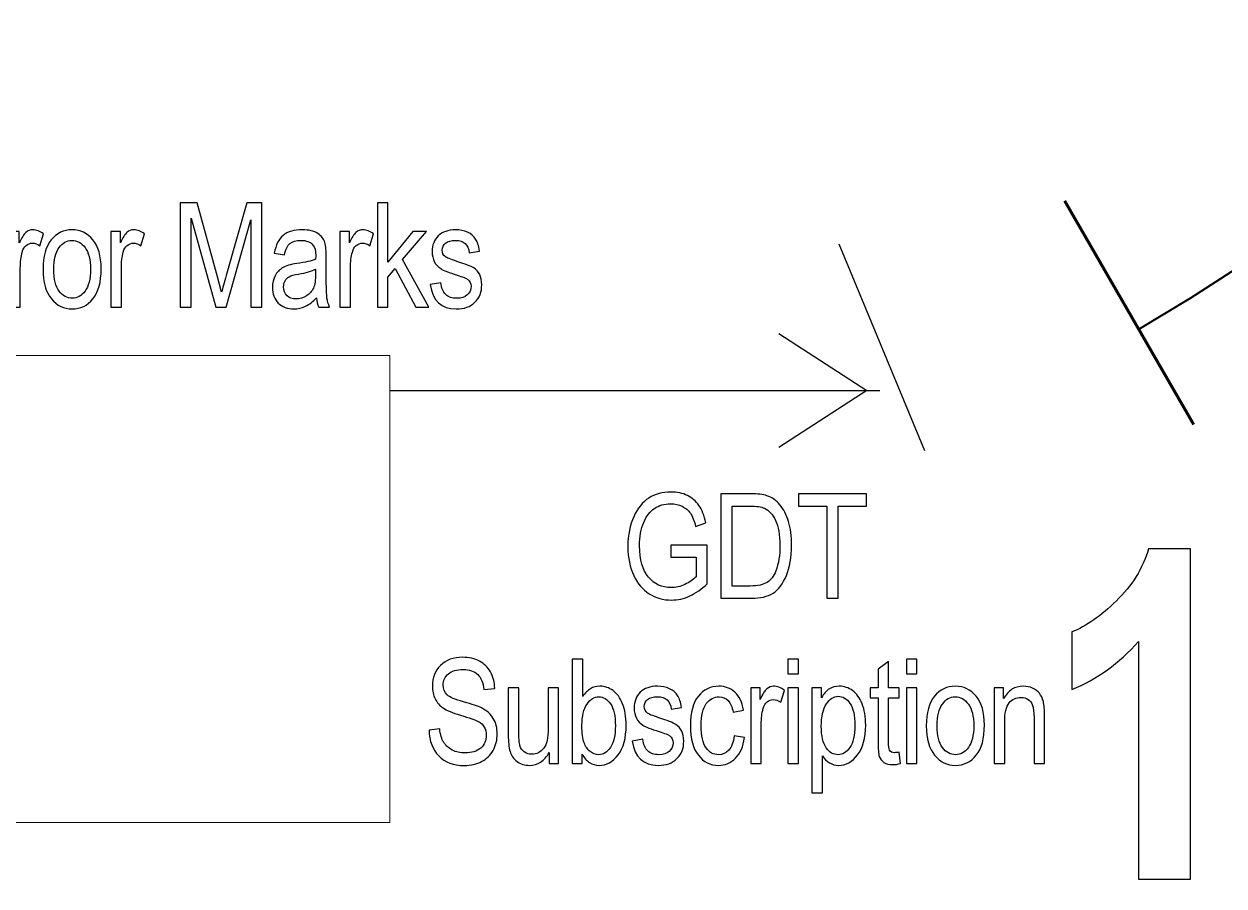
# Model space of a CAD drawing. Header units: inches. Extents: x -11.96 to -8.07, y 2.37 to 5.86.
# Drawn here: x -10.317 to -9.632, y 2.873 to 3.365 of the extents above; entities that cross this region are included whole.
import ezdxf

# ---------------------------------------------------------------- set-up
doc = ezdxf.new("R2010")
doc.units = ezdxf.units.IN
doc.header["$MEASUREMENT"] = 0
for name, color, linetype in [('Cut Vectors', 7, 'Continuous'), ('Disclaimer', 7, 'Continuous'), ('Error Markers', 7, 'Continuous'), ('Gauge Face', 7, 'Continuous'), ('PCB Vectors', 7, 'Continuous')]:
    doc.layers.add(name, color=color, linetype=linetype)

msp = doc.modelspace()

# ---------------------------------------------------------------- linework, layer by layer
at = {"layer": 'Cut Vectors', "lineweight": 9}
msp.add_ellipse((-10.21584, 4.11793), major_axis=(0, 1.745), ratio=1, dxfattribs=at)
msp.add_ellipse((-10.21584, 4.11793), major_axis=(0, 1.745), ratio=1, dxfattribs=at)
msp.add_ellipse((-10.21584, 4.11793), major_axis=(0, 1.745), ratio=1, dxfattribs=at)
msp.add_ellipse((-10.21584, 4.11793), major_axis=(0, 1.745), ratio=1, dxfattribs=at)
msp.add_ellipse((-10.21584, 4.11793), major_axis=(0, 1.745), ratio=1, dxfattribs=at)
msp.add_ellipse((-10.21584, 4.11793), major_axis=(0, 1.745), ratio=1, dxfattribs=at)
msp.add_ellipse((-10.21584, 4.11793), major_axis=(0, 1.745), ratio=1, dxfattribs=at)
msp.add_ellipse((-10.21584, 4.11793), major_axis=(0, 1.745), ratio=1, dxfattribs=at)
msp.add_ellipse((-10.21584, 4.11793), major_axis=(0, 1.745), ratio=1, dxfattribs=at)
msp.add_ellipse((-10.21584, 4.11793), major_axis=(0, 1.745), ratio=1, dxfattribs=at)
msp.add_ellipse((-10.21584, 4.11793), major_axis=(0, 1.745), ratio=1, dxfattribs=at)
msp.add_ellipse((-10.21584, 4.11793), major_axis=(0, 1.745), ratio=1, dxfattribs=at)
msp.add_ellipse((-10.21584, 4.11793), major_axis=(0, 1.745), ratio=1, dxfattribs=at)
msp.add_ellipse((-10.21584, 4.11793), major_axis=(0, 1.745), ratio=1, dxfattribs=at)
msp.add_ellipse((-10.21584, 4.11793), major_axis=(0, 1.745), ratio=1, dxfattribs=at)
msp.add_ellipse((-10.21584, 4.11793), major_axis=(0, 1.745), ratio=1, dxfattribs=at)
msp.add_ellipse((-10.21584, 4.11793), major_axis=(0, 1.745), ratio=1, dxfattribs=at)
at = {"layer": 'Disclaimer'}
msp.add_ellipse((-10.21584, 4.11793), major_axis=(0, 1.40025), ratio=1, dxfattribs=at)
at = {"layer": 'Error Markers'}
for points, knots in [([(-10.22824, 3.20377), (-10.22824, 3.20377), (-10.22824, 3.26344), (-10.22824, 3.26344), (-10.22824, 3.26344), (-10.21849, 3.26344), (-10.21849, 3.26344), (-10.21849, 3.26344), (-10.20691, 3.22119), (-10.20691, 3.22119), (-10.20691, 3.22119), (-10.20457, 3.21235), (-10.20457, 3.21235), (-10.20399, 3.21452), (-10.20316, 3.21777), (-10.20199, 3.22194), (-10.20199, 3.22194), (-10.19024, 3.26344), (-10.19024, 3.26344), (-10.19024, 3.26344), (-10.18157, 3.26344), (-10.18157, 3.26344), (-10.18157, 3.26344), (-10.18157, 3.20377), (-10.18157, 3.20377), (-10.18157, 3.20377), (-10.18782, 3.20377), (-10.18782, 3.20377), (-10.18782, 3.20377), (-10.18782, 3.25369), (-10.18782, 3.25369), (-10.18782, 3.25369), (-10.20207, 3.20377), (-10.20207, 3.20377), (-10.20207, 3.20377), (-10.20782, 3.20377), (-10.20782, 3.20377), (-10.20782, 3.20377), (-10.22199, 3.25452), (-10.22199, 3.25452), (-10.22199, 3.25452), (-10.22199, 3.20377), (-10.22199, 3.20377), (-10.22199, 3.20377), (-10.22824, 3.20377), (-10.22824, 3.20377)], [0, 0, 0, 0, 0.066667, 0.066667, 0.066667, 0.133333, 0.133333, 0.133333, 0.2, 0.2, 0.2, 0.266667, 0.266667, 0.266667, 0.333333, 0.333333, 0.333333, 0.4, 0.4, 0.4, 0.466667, 0.466667, 0.466667, 0.533333, 0.533333, 0.533333, 0.6, 0.6, 0.6, 0.666667, 0.666667, 0.666667, 0.733333, 0.733333, 0.733333, 0.8, 0.8, 0.8, 0.866667, 0.866667, 0.866667, 0.933333, 0.933333, 0.933333, 1, 1, 1, 1]), ([(-10.11561, 3.20377), (-10.11561, 3.20377), (-10.11561, 3.26344), (-10.11561, 3.26344), (-10.11561, 3.26344), (-10.1097, 3.26344), (-10.1097, 3.26344), (-10.1097, 3.26344), (-10.1097, 3.22944), (-10.1097, 3.22944), (-10.1097, 3.22944), (-10.09544, 3.24702), (-10.09544, 3.24702), (-10.09544, 3.24702), (-10.08761, 3.24702), (-10.08761, 3.24702), (-10.08761, 3.24702), (-10.1012, 3.23094), (-10.1012, 3.23094), (-10.1012, 3.23094), (-10.08628, 3.20377), (-10.08628, 3.20377), (-10.08628, 3.20377), (-10.0937, 3.20377), (-10.0937, 3.20377), (-10.0937, 3.20377), (-10.10544, 3.22585), (-10.10544, 3.22585), (-10.10544, 3.22585), (-10.1097, 3.22094), (-10.1097, 3.22094), (-10.1097, 3.22094), (-10.1097, 3.20377), (-10.1097, 3.20377), (-10.1097, 3.20377), (-10.11561, 3.20377), (-10.11561, 3.20377)], [0, 0, 0, 0, 0.083333, 0.083333, 0.083333, 0.166667, 0.166667, 0.166667, 0.25, 0.25, 0.25, 0.333333, 0.333333, 0.333333, 0.416667, 0.416667, 0.416667, 0.5, 0.5, 0.5, 0.583333, 0.583333, 0.583333, 0.666667, 0.666667, 0.666667, 0.75, 0.75, 0.75, 0.833333, 0.833333, 0.833333, 0.916667, 0.916667, 0.916667, 1, 1, 1, 1]), ([(-10.32552, 3.20377), (-10.32552, 3.20377), (-10.32552, 3.24702), (-10.32552, 3.24702), (-10.32552, 3.24702), (-10.3201, 3.24702), (-10.3201, 3.24702), (-10.3201, 3.24702), (-10.3201, 3.24044), (-10.3201, 3.24044), (-10.31877, 3.24344), (-10.31752, 3.24552), (-10.31635, 3.24644), (-10.31519, 3.24744), (-10.31385, 3.24794), (-10.31244, 3.24794), (-10.31044, 3.24794), (-10.30835, 3.24719), (-10.30627, 3.24561), (-10.30627, 3.24561), (-10.30835, 3.23877), (-10.30835, 3.23877), (-10.30985, 3.23985), (-10.31127, 3.24035), (-10.31269, 3.24035), (-10.31394, 3.24035), (-10.3151, 3.23994), (-10.31619, 3.23902), (-10.31727, 3.23819), (-10.31802, 3.23694), (-10.31844, 3.23527), (-10.31919, 3.23252), (-10.31952, 3.22952), (-10.31952, 3.22635), (-10.31952, 3.22635), (-10.31952, 3.20377), (-10.31952, 3.20377), (-10.31952, 3.20377), (-10.32552, 3.20377), (-10.32552, 3.20377)], [0, 0, 0, 0, 0.076923, 0.076923, 0.076923, 0.153846, 0.153846, 0.153846, 0.230769, 0.230769, 0.230769, 0.307692, 0.307692, 0.307692, 0.384615, 0.384615, 0.384615, 0.461538, 0.461538, 0.461538, 0.538462, 0.538462, 0.538462, 0.615385, 0.615385, 0.615385, 0.692308, 0.692308, 0.692308, 0.769231, 0.769231, 0.769231, 0.846154, 0.846154, 0.846154, 0.923077, 0.923077, 0.923077, 1, 1, 1, 1]), ([(-10.30654, 3.22535), (-10.30654, 3.23285), (-10.30495, 3.23844), (-10.30187, 3.24227), (-10.2987, 3.24602), (-10.29479, 3.24794), (-10.28995, 3.24794), (-10.2852, 3.24794), (-10.28129, 3.24602), (-10.27812, 3.24227), (-10.27495, 3.23844), (-10.27337, 3.23302), (-10.27337, 3.22585), (-10.27337, 3.21811), (-10.27487, 3.21227), (-10.27804, 3.20852), (-10.28112, 3.20469), (-10.28512, 3.20277), (-10.28995, 3.20277), (-10.2947, 3.20277), (-10.29862, 3.20469), (-10.30179, 3.20852), (-10.30495, 3.21235), (-10.30654, 3.21794), (-10.30654, 3.22535)], [0, 0, 0, 0, 0.125, 0.125, 0.125, 0.25, 0.25, 0.25, 0.375, 0.375, 0.375, 0.5, 0.5, 0.5, 0.625, 0.625, 0.625, 0.75, 0.75, 0.75, 0.875, 0.875, 0.875, 1, 1, 1, 1]), ([(-10.26781, 3.20377), (-10.26781, 3.20377), (-10.26781, 3.24702), (-10.26781, 3.24702), (-10.26781, 3.24702), (-10.26239, 3.24702), (-10.26239, 3.24702), (-10.26239, 3.24702), (-10.26239, 3.24044), (-10.26239, 3.24044), (-10.26106, 3.24344), (-10.25981, 3.24552), (-10.25864, 3.24644), (-10.25747, 3.24744), (-10.25614, 3.24794), (-10.25472, 3.24794), (-10.25272, 3.24794), (-10.25064, 3.24719), (-10.24856, 3.24561), (-10.24856, 3.24561), (-10.25064, 3.23877), (-10.25064, 3.23877), (-10.25214, 3.23985), (-10.25356, 3.24035), (-10.25497, 3.24035), (-10.25622, 3.24035), (-10.25739, 3.23994), (-10.25847, 3.23902), (-10.25956, 3.23819), (-10.26031, 3.23694), (-10.26072, 3.23527), (-10.26147, 3.23252), (-10.26181, 3.22952), (-10.26181, 3.22635), (-10.26181, 3.22635), (-10.26181, 3.20377), (-10.26181, 3.20377), (-10.26181, 3.20377), (-10.26781, 3.20377), (-10.26781, 3.20377)], [0, 0, 0, 0, 0.076923, 0.076923, 0.076923, 0.153846, 0.153846, 0.153846, 0.230769, 0.230769, 0.230769, 0.307692, 0.307692, 0.307692, 0.384615, 0.384615, 0.384615, 0.461538, 0.461538, 0.461538, 0.538462, 0.538462, 0.538462, 0.615385, 0.615385, 0.615385, 0.692308, 0.692308, 0.692308, 0.769231, 0.769231, 0.769231, 0.846154, 0.846154, 0.846154, 0.923077, 0.923077, 0.923077, 1, 1, 1, 1]), ([(-10.15041, 3.20911), (-10.15241, 3.20702), (-10.15449, 3.20544), (-10.15666, 3.20435), (-10.15883, 3.20335), (-10.16107, 3.20277), (-10.16341, 3.20277), (-10.16707, 3.20277), (-10.17007, 3.20394), (-10.17224, 3.20611), (-10.17441, 3.20835), (-10.17557, 3.21135), (-10.17557, 3.21511), (-10.17557, 3.21761), (-10.17499, 3.21985), (-10.17399, 3.22177), (-10.17299, 3.22369), (-10.17157, 3.22519), (-10.16974, 3.22627), (-10.16799, 3.22735), (-10.16524, 3.22819), (-10.16166, 3.22869), (-10.15674, 3.22935), (-10.15316, 3.23019), (-10.15091, 3.23119), (-10.15091, 3.23119), (-10.15083, 3.23311), (-10.15083, 3.23311), (-10.15083, 3.23602), (-10.15141, 3.23811), (-10.15241, 3.23927), (-10.15391, 3.24102), (-10.15624, 3.24194), (-10.15933, 3.24194), (-10.16207, 3.24194), (-10.16416, 3.24135), (-10.16557, 3.24019), (-10.16699, 3.23902), (-10.16799, 3.23685), (-10.16866, 3.23369), (-10.16866, 3.23369), (-10.17449, 3.23469), (-10.17449, 3.23469), (-10.17366, 3.23927), (-10.17199, 3.24269), (-10.16941, 3.24477), (-10.16683, 3.24694), (-10.16316, 3.24794), (-10.15841, 3.24794), (-10.15474, 3.24794), (-10.15183, 3.24727), (-10.14966, 3.24585), (-10.14757, 3.24444), (-10.14624, 3.24277), (-10.14566, 3.24069), (-10.14507, 3.23861), (-10.14483, 3.23561), (-10.14483, 3.23161), (-10.14483, 3.23161), (-10.14483, 3.22185), (-10.14483, 3.22185), (-10.14483, 3.21502), (-10.14466, 3.21077), (-10.14441, 3.20894), (-10.14416, 3.20719), (-10.14366, 3.20544), (-10.14291, 3.20377), (-10.14291, 3.20377), (-10.14916, 3.20377), (-10.14916, 3.20377), (-10.14983, 3.20527), (-10.15024, 3.20702), (-10.15041, 3.20911)], [0, 0, 0, 0, 0.041667, 0.041667, 0.041667, 0.083333, 0.083333, 0.083333, 0.125, 0.125, 0.125, 0.166667, 0.166667, 0.166667, 0.208333, 0.208333, 0.208333, 0.25, 0.25, 0.25, 0.291667, 0.291667, 0.291667, 0.333333, 0.333333, 0.333333, 0.375, 0.375, 0.375, 0.416667, 0.416667, 0.416667, 0.458333, 0.458333, 0.458333, 0.5, 0.5, 0.5, 0.541667, 0.541667, 0.541667, 0.583333, 0.583333, 0.583333, 0.625, 0.625, 0.625, 0.666667, 0.666667, 0.666667, 0.708333, 0.708333, 0.708333, 0.75, 0.75, 0.75, 0.791667, 0.791667, 0.791667, 0.833333, 0.833333, 0.833333, 0.875, 0.875, 0.875, 0.916667, 0.916667, 0.916667, 0.958333, 0.958333, 0.958333, 1, 1, 1, 1]), ([(-10.13701, 3.20377), (-10.13701, 3.20377), (-10.13701, 3.24702), (-10.13701, 3.24702), (-10.13701, 3.24702), (-10.13159, 3.24702), (-10.13159, 3.24702), (-10.13159, 3.24702), (-10.13159, 3.24044), (-10.13159, 3.24044), (-10.13026, 3.24344), (-10.12901, 3.24552), (-10.12785, 3.24644), (-10.12668, 3.24744), (-10.12535, 3.24794), (-10.12393, 3.24794), (-10.12193, 3.24794), (-10.11985, 3.24719), (-10.11776, 3.24561), (-10.11776, 3.24561), (-10.11985, 3.23877), (-10.11985, 3.23877), (-10.12135, 3.23985), (-10.12276, 3.24035), (-10.12418, 3.24035), (-10.12543, 3.24035), (-10.12659, 3.23994), (-10.12768, 3.23902), (-10.12876, 3.23819), (-10.12951, 3.23694), (-10.12993, 3.23527), (-10.13068, 3.23252), (-10.13101, 3.22952), (-10.13101, 3.22635), (-10.13101, 3.22635), (-10.13101, 3.20377), (-10.13101, 3.20377), (-10.13101, 3.20377), (-10.13701, 3.20377), (-10.13701, 3.20377)], [0, 0, 0, 0, 0.076923, 0.076923, 0.076923, 0.153846, 0.153846, 0.153846, 0.230769, 0.230769, 0.230769, 0.307692, 0.307692, 0.307692, 0.384615, 0.384615, 0.384615, 0.461538, 0.461538, 0.461538, 0.538462, 0.538462, 0.538462, 0.615385, 0.615385, 0.615385, 0.692308, 0.692308, 0.692308, 0.769231, 0.769231, 0.769231, 0.846154, 0.846154, 0.846154, 0.923077, 0.923077, 0.923077, 1, 1, 1, 1]), ([(-10.08545, 3.21669), (-10.08545, 3.21669), (-10.07945, 3.21777), (-10.07945, 3.21777), (-10.07912, 3.21477), (-10.0782, 3.21252), (-10.07662, 3.21102), (-10.07504, 3.20952), (-10.07295, 3.20885), (-10.07028, 3.20885), (-10.0677, 3.20885), (-10.0657, 3.20944), (-10.06428, 3.21077), (-10.06287, 3.21202), (-10.06212, 3.21369), (-10.06212, 3.21569), (-10.06212, 3.21735), (-10.06278, 3.21869), (-10.06395, 3.21961), (-10.06478, 3.22027), (-10.06687, 3.22111), (-10.07012, 3.22211), (-10.07478, 3.22352), (-10.07787, 3.22477), (-10.07945, 3.22577), (-10.08104, 3.22677), (-10.0822, 3.22811), (-10.08312, 3.22977), (-10.08395, 3.23144), (-10.08437, 3.23335), (-10.08437, 3.23552), (-10.08437, 3.23919), (-10.0832, 3.24219), (-10.08087, 3.24452), (-10.07854, 3.24677), (-10.0752, 3.24794), (-10.07104, 3.24794), (-10.06845, 3.24794), (-10.06612, 3.24752), (-10.06412, 3.24652), (-10.06212, 3.24561), (-10.06062, 3.24427), (-10.05954, 3.24269), (-10.05845, 3.24111), (-10.05778, 3.23885), (-10.05737, 3.23585), (-10.05737, 3.23585), (-10.0632, 3.23485), (-10.0632, 3.23485), (-10.06378, 3.23961), (-10.06628, 3.24194), (-10.07087, 3.24194), (-10.07354, 3.24194), (-10.07545, 3.24144), (-10.0767, 3.24035), (-10.07795, 3.23935), (-10.07862, 3.23802), (-10.07862, 3.23635), (-10.07862, 3.23477), (-10.07804, 3.23352), (-10.07678, 3.23261), (-10.07604, 3.23202), (-10.07387, 3.23119), (-10.07028, 3.22994), (-10.06528, 3.22835), (-10.06212, 3.22711), (-10.06062, 3.22619), (-10.0592, 3.22527), (-10.05804, 3.22394), (-10.0572, 3.22235), (-10.05637, 3.22077), (-10.05604, 3.21885), (-10.05604, 3.21661), (-10.05604, 3.21244), (-10.05728, 3.20911), (-10.05995, 3.20661), (-10.06254, 3.20402), (-10.06612, 3.20277), (-10.07062, 3.20277), (-10.07912, 3.20277), (-10.08404, 3.20735), (-10.08545, 3.21669)], [0, 0, 0, 0, 0.037037, 0.037037, 0.037037, 0.074074, 0.074074, 0.074074, 0.111111, 0.111111, 0.111111, 0.148148, 0.148148, 0.148148, 0.185185, 0.185185, 0.185185, 0.222222, 0.222222, 0.222222, 0.259259, 0.259259, 0.259259, 0.296296, 0.296296, 0.296296, 0.333333, 0.333333, 0.333333, 0.37037, 0.37037, 0.37037, 0.407407, 0.407407, 0.407407, 0.444444, 0.444444, 0.444444, 0.481481, 0.481481, 0.481481, 0.518519, 0.518519, 0.518519, 0.555556, 0.555556, 0.555556, 0.592593, 0.592593, 0.592593, 0.62963, 0.62963, 0.62963, 0.666667, 0.666667, 0.666667, 0.703704, 0.703704, 0.703704, 0.740741, 0.740741, 0.740741, 0.777778, 0.777778, 0.777778, 0.814815, 0.814815, 0.814815, 0.851852, 0.851852, 0.851852, 0.888889, 0.888889, 0.888889, 0.925926, 0.925926, 0.925926, 0.962963, 0.962963, 0.962963, 1, 1, 1, 1]), ([(-10.30037, 3.22535), (-10.30037, 3.21977), (-10.29937, 3.21561), (-10.29737, 3.21294), (-10.29529, 3.21019), (-10.29279, 3.20885), (-10.28979, 3.20885), (-10.28695, 3.20885), (-10.28454, 3.21019), (-10.28254, 3.21294), (-10.28054, 3.21569), (-10.27945, 3.21985), (-10.27945, 3.22535), (-10.27945, 3.23094), (-10.28054, 3.23511), (-10.28254, 3.23777), (-10.28454, 3.24052), (-10.28712, 3.24194), (-10.29012, 3.24194), (-10.29295, 3.24194), (-10.29537, 3.24052), (-10.29737, 3.23777), (-10.29937, 3.23502), (-10.30037, 3.23094), (-10.30037, 3.22535)], [0, 0, 0, 0, 0.125, 0.125, 0.125, 0.25, 0.25, 0.25, 0.375, 0.375, 0.375, 0.5, 0.5, 0.5, 0.625, 0.625, 0.625, 0.75, 0.75, 0.75, 0.875, 0.875, 0.875, 1, 1, 1, 1]), ([(-10.15091, 3.22544), (-10.15307, 3.22435), (-10.15633, 3.22344), (-10.16066, 3.22269), (-10.16324, 3.22227), (-10.16499, 3.22177), (-10.16599, 3.22119), (-10.16699, 3.22069), (-10.16774, 3.21985), (-10.16833, 3.21885), (-10.16891, 3.21785), (-10.16916, 3.21669), (-10.16916, 3.21535), (-10.16916, 3.21327), (-10.16849, 3.21161), (-10.16724, 3.21035), (-10.16599, 3.20919), (-10.16424, 3.20852), (-10.16199, 3.20852), (-10.15983, 3.20852), (-10.15791, 3.20911), (-10.15616, 3.21019), (-10.15441, 3.21127), (-10.15307, 3.21277), (-10.15216, 3.21469), (-10.15133, 3.21652), (-10.15091, 3.21919), (-10.15091, 3.22277), (-10.15091, 3.22277), (-10.15091, 3.22544), (-10.15091, 3.22544)], [0, 0, 0, 0, 0.1, 0.1, 0.1, 0.2, 0.2, 0.2, 0.3, 0.3, 0.3, 0.4, 0.4, 0.4, 0.5, 0.5, 0.5, 0.6, 0.6, 0.6, 0.7, 0.7, 0.7, 0.8, 0.8, 0.8, 0.9, 0.9, 0.9, 1, 1, 1, 1]), ([(-9.94802, 3.06104), (-9.94802, 3.06104), (-9.94802, 3.06804), (-9.94802, 3.06804), (-9.94802, 3.06804), (-9.92736, 3.06804), (-9.92736, 3.06804), (-9.92736, 3.06804), (-9.92736, 3.04595), (-9.92736, 3.04595), (-9.93052, 3.04287), (-9.93378, 3.04054), (-9.93719, 3.03895), (-9.94052, 3.03737), (-9.94402, 3.03662), (-9.94761, 3.03662), (-9.95244, 3.03662), (-9.95669, 3.03778), (-9.96044, 3.0402), (-9.96419, 3.04254), (-9.96711, 3.04604), (-9.96928, 3.05062), (-9.97144, 3.0552), (-9.97261, 3.0607), (-9.97261, 3.06712), (-9.97261, 3.0737), (-9.97144, 3.07937), (-9.96928, 3.0842), (-9.96711, 3.08904), (-9.96419, 3.09254), (-9.96069, 3.09487), (-9.95711, 3.09712), (-9.95286, 3.09829), (-9.94802, 3.09829), (-9.94444, 3.09829), (-9.94136, 3.09762), (-9.93861, 3.09629), (-9.93594, 3.09495), (-9.93378, 3.09312), (-9.93202, 3.09062), (-9.93028, 3.0882), (-9.92894, 3.08487), (-9.92811, 3.08062), (-9.92811, 3.08062), (-9.93394, 3.07862), (-9.93394, 3.07862), (-9.93469, 3.08204), (-9.93569, 3.08454), (-9.93686, 3.0862), (-9.93811, 3.08787), (-9.93969, 3.08912), (-9.94161, 3.09012), (-9.94352, 3.09104), (-9.94578, 3.09154), (-9.94819, 3.09154), (-9.95178, 3.09154), (-9.95478, 3.0907), (-9.95736, 3.08895), (-9.95994, 3.0872), (-9.96202, 3.08454), (-9.96352, 3.08095), (-9.96511, 3.07728), (-9.96594, 3.07287), (-9.96594, 3.06762), (-9.96594, 3.05962), (-9.96419, 3.05362), (-9.96086, 3.0497), (-9.95752, 3.0457), (-9.95319, 3.0437), (-9.94786, 3.0437), (-9.94536, 3.0437), (-9.94269, 3.04437), (-9.94002, 3.04554), (-9.93736, 3.04678), (-9.93528, 3.0482), (-9.93369, 3.04987), (-9.93369, 3.04987), (-9.93369, 3.06104), (-9.93369, 3.06104), (-9.93369, 3.06104), (-9.94802, 3.06104), (-9.94802, 3.06104)], [0, 0, 0, 0, 0.037037, 0.037037, 0.037037, 0.074074, 0.074074, 0.074074, 0.111111, 0.111111, 0.111111, 0.148148, 0.148148, 0.148148, 0.185185, 0.185185, 0.185185, 0.222222, 0.222222, 0.222222, 0.259259, 0.259259, 0.259259, 0.296296, 0.296296, 0.296296, 0.333333, 0.333333, 0.333333, 0.37037, 0.37037, 0.37037, 0.407407, 0.407407, 0.407407, 0.444444, 0.444444, 0.444444, 0.481481, 0.481481, 0.481481, 0.518519, 0.518519, 0.518519, 0.555556, 0.555556, 0.555556, 0.592593, 0.592593, 0.592593, 0.62963, 0.62963, 0.62963, 0.666667, 0.666667, 0.666667, 0.703704, 0.703704, 0.703704, 0.740741, 0.740741, 0.740741, 0.777778, 0.777778, 0.777778, 0.814815, 0.814815, 0.814815, 0.851852, 0.851852, 0.851852, 0.888889, 0.888889, 0.888889, 0.925926, 0.925926, 0.925926, 0.962963, 0.962963, 0.962963, 1, 1, 1, 1]), ([(-9.91953, 3.03762), (-9.91953, 3.03762), (-9.91953, 3.09729), (-9.91953, 3.09729), (-9.91953, 3.09729), (-9.9027, 3.09729), (-9.9027, 3.09729), (-9.89853, 3.09729), (-9.89536, 3.09687), (-9.8932, 3.0962), (-9.89028, 3.0952), (-9.88786, 3.09345), (-9.88578, 3.09095), (-9.8837, 3.08845), (-9.88203, 3.08529), (-9.88086, 3.08145), (-9.8797, 3.07762), (-9.87911, 3.07304), (-9.87911, 3.06778), (-9.87911, 3.06104), (-9.88011, 3.05528), (-9.88211, 3.05062), (-9.88411, 3.04587), (-9.88661, 3.04254), (-9.8897, 3.04054), (-9.89286, 3.03862), (-9.89686, 3.03762), (-9.90194, 3.03762), (-9.90194, 3.03762), (-9.91953, 3.03762), (-9.91953, 3.03762)], [0, 0, 0, 0, 0.1, 0.1, 0.1, 0.2, 0.2, 0.2, 0.3, 0.3, 0.3, 0.4, 0.4, 0.4, 0.5, 0.5, 0.5, 0.6, 0.6, 0.6, 0.7, 0.7, 0.7, 0.8, 0.8, 0.8, 0.9, 0.9, 0.9, 1, 1, 1, 1]), ([(-9.85906, 3.03762), (-9.85906, 3.03762), (-9.85906, 3.0902), (-9.85906, 3.0902), (-9.85906, 3.0902), (-9.87515, 3.0902), (-9.87515, 3.0902), (-9.87515, 3.0902), (-9.87515, 3.09729), (-9.87515, 3.09729), (-9.87515, 3.09729), (-9.8364, 3.09729), (-9.8364, 3.09729), (-9.8364, 3.09729), (-9.8364, 3.0902), (-9.8364, 3.0902), (-9.8364, 3.0902), (-9.85256, 3.0902), (-9.85256, 3.0902), (-9.85256, 3.0902), (-9.85256, 3.03762), (-9.85256, 3.03762), (-9.85256, 3.03762), (-9.85906, 3.03762), (-9.85906, 3.03762)], [0, 0, 0, 0, 0.125, 0.125, 0.125, 0.25, 0.25, 0.25, 0.375, 0.375, 0.375, 0.5, 0.5, 0.5, 0.625, 0.625, 0.625, 0.75, 0.75, 0.75, 0.875, 0.875, 0.875, 1, 1, 1, 1]), ([(-9.91311, 3.04462), (-9.91311, 3.04462), (-9.9027, 3.04462), (-9.9027, 3.04462), (-9.89844, 3.04462), (-9.89528, 3.04537), (-9.89311, 3.0467), (-9.89094, 3.04812), (-9.88928, 3.05028), (-9.88811, 3.05328), (-9.88653, 3.05737), (-9.88578, 3.0622), (-9.88578, 3.06787), (-9.88578, 3.07387), (-9.88661, 3.07862), (-9.88828, 3.08212), (-9.88986, 3.08554), (-9.89203, 3.08787), (-9.89461, 3.08904), (-9.89636, 3.08987), (-9.89911, 3.0902), (-9.90286, 3.0902), (-9.90286, 3.0902), (-9.91311, 3.0902), (-9.91311, 3.0902), (-9.91311, 3.0902), (-9.91311, 3.04462), (-9.91311, 3.04462)], [0, 0, 0, 0, 0.111111, 0.111111, 0.111111, 0.222222, 0.222222, 0.222222, 0.333333, 0.333333, 0.333333, 0.444444, 0.444444, 0.444444, 0.555556, 0.555556, 0.555556, 0.666667, 0.666667, 0.666667, 0.777778, 0.777778, 0.777778, 0.888889, 0.888889, 0.888889, 1, 1, 1, 1]), ([(-10.08612, 2.96242), (-10.08612, 2.96242), (-10.08004, 2.96309), (-10.08004, 2.96309), (-10.0797, 2.95976), (-10.07895, 2.95726), (-10.07778, 2.95542), (-10.07662, 2.95359), (-10.07495, 2.95209), (-10.07287, 2.95101), (-10.0707, 2.94984), (-10.06828, 2.94934), (-10.06562, 2.94934), (-10.06178, 2.94934), (-10.05878, 2.95026), (-10.05662, 2.95217), (-10.05454, 2.95401), (-10.05345, 2.95651), (-10.05345, 2.95951), (-10.05345, 2.96126), (-10.05378, 2.96276), (-10.05462, 2.96409), (-10.05537, 2.96542), (-10.05654, 2.96651), (-10.05812, 2.96734), (-10.05962, 2.96817), (-10.06304, 2.96934), (-10.0682, 2.97092), (-10.07278, 2.97226), (-10.07612, 2.97359), (-10.07804, 2.97501), (-10.08004, 2.97634), (-10.08154, 2.97817), (-10.08262, 2.98026), (-10.0837, 2.98242), (-10.0842, 2.98484), (-10.0842, 2.98751), (-10.0842, 2.99234), (-10.0827, 2.99626), (-10.07954, 2.99934), (-10.07645, 3.00243), (-10.0722, 3.00393), (-10.06695, 3.00393), (-10.06328, 3.00393), (-10.06012, 3.00317), (-10.05737, 3.00176), (-10.0547, 3.00034), (-10.05254, 2.99826), (-10.05104, 2.99559), (-10.04954, 2.99293), (-10.0487, 2.98976), (-10.04862, 2.98609), (-10.04862, 2.98609), (-10.05487, 2.98551), (-10.05487, 2.98551), (-10.0552, 2.98943), (-10.05637, 2.99226), (-10.05837, 2.99417), (-10.06037, 2.99601), (-10.06312, 2.99701), (-10.0667, 2.99701), (-10.07037, 2.99701), (-10.0732, 2.99617), (-10.07512, 2.99451), (-10.07704, 2.99284), (-10.07804, 2.99076), (-10.07804, 2.98817), (-10.07804, 2.98576), (-10.07728, 2.98384), (-10.07587, 2.98251), (-10.07445, 2.98117), (-10.07128, 2.97984), (-10.06637, 2.97851), (-10.06154, 2.97717), (-10.05812, 2.97601), (-10.0562, 2.97501), (-10.0532, 2.97351), (-10.05095, 2.97151), (-10.04945, 2.96901), (-10.04795, 2.96659), (-10.0472, 2.96359), (-10.0472, 2.96017), (-10.0472, 2.95676), (-10.04795, 2.95359), (-10.04954, 2.95084), (-10.0512, 2.94801), (-10.05337, 2.94584), (-10.05612, 2.94442), (-10.05887, 2.94292), (-10.0622, 2.94217), (-10.06604, 2.94217), (-10.07212, 2.94217), (-10.07695, 2.94401), (-10.08054, 2.94767), (-10.08412, 2.95126), (-10.08595, 2.95617), (-10.08612, 2.96242)], [0, 0, 0, 0, 0.03125, 0.03125, 0.03125, 0.0625, 0.0625, 0.0625, 0.09375, 0.09375, 0.09375, 0.125, 0.125, 0.125, 0.15625, 0.15625, 0.15625, 0.1875, 0.1875, 0.1875, 0.21875, 0.21875, 0.21875, 0.25, 0.25, 0.25, 0.28125, 0.28125, 0.28125, 0.3125, 0.3125, 0.3125, 0.34375, 0.34375, 0.34375, 0.375, 0.375, 0.375, 0.40625, 0.40625, 0.40625, 0.4375, 0.4375, 0.4375, 0.46875, 0.46875, 0.46875, 0.5, 0.5, 0.5, 0.53125, 0.53125, 0.53125, 0.5625, 0.5625, 0.5625, 0.59375, 0.59375, 0.59375, 0.625, 0.625, 0.625, 0.65625, 0.65625, 0.65625, 0.6875, 0.6875, 0.6875, 0.71875, 0.71875, 0.71875, 0.75, 0.75, 0.75, 0.78125, 0.78125, 0.78125, 0.8125, 0.8125, 0.8125, 0.84375, 0.84375, 0.84375, 0.875, 0.875, 0.875, 0.90625, 0.90625, 0.90625, 0.9375, 0.9375, 0.9375, 0.96875, 0.96875, 0.96875, 1, 1, 1, 1]), ([(-9.99875, 2.94326), (-9.99875, 2.94326), (-10.00433, 2.94326), (-10.00433, 2.94326), (-10.00433, 2.94326), (-10.00433, 3.00293), (-10.00433, 3.00293), (-10.00433, 3.00293), (-9.99833, 3.00293), (-9.99833, 3.00293), (-9.99833, 3.00293), (-9.99833, 2.98159), (-9.99833, 2.98159), (-9.99709, 2.98359), (-9.99559, 2.98501), (-9.994, 2.98601), (-9.99242, 2.98693), (-9.99059, 2.98743), (-9.98859, 2.98743), (-9.98583, 2.98743), (-9.98333, 2.98659), (-9.98109, 2.98492), (-9.97883, 2.98334), (-9.977, 2.98084), (-9.97567, 2.97742), (-9.97425, 2.97409), (-9.97359, 2.97001), (-9.97359, 2.96517), (-9.97359, 2.95784), (-9.97509, 2.95226), (-9.97817, 2.94826), (-9.98125, 2.94426), (-9.98483, 2.94226), (-9.98892, 2.94226), (-9.991, 2.94226), (-9.99283, 2.94284), (-9.9945, 2.94392), (-9.99617, 2.94492), (-9.99759, 2.94659), (-9.99875, 2.94867), (-9.99875, 2.94867), (-9.99875, 2.94326), (-9.99875, 2.94326)], [0, 0, 0, 0, 0.071429, 0.071429, 0.071429, 0.142857, 0.142857, 0.142857, 0.214286, 0.214286, 0.214286, 0.285714, 0.285714, 0.285714, 0.357143, 0.357143, 0.357143, 0.428571, 0.428571, 0.428571, 0.5, 0.5, 0.5, 0.571429, 0.571429, 0.571429, 0.642857, 0.642857, 0.642857, 0.714286, 0.714286, 0.714286, 0.785714, 0.785714, 0.785714, 0.857143, 0.857143, 0.857143, 0.928571, 0.928571, 0.928571, 1, 1, 1, 1]), ([(-9.88122, 2.99451), (-9.88122, 2.99451), (-9.88122, 3.00293), (-9.88122, 3.00293), (-9.88122, 3.00293), (-9.87522, 3.00293), (-9.87522, 3.00293), (-9.87522, 3.00293), (-9.87522, 2.99451), (-9.87522, 2.99451), (-9.87522, 2.99451), (-9.88122, 2.99451), (-9.88122, 2.99451)], [0, 0, 0, 0, 0.25, 0.25, 0.25, 0.5, 0.5, 0.5, 0.75, 0.75, 0.75, 1, 1, 1, 1]), ([(-9.81774, 2.94984), (-9.81774, 2.94984), (-9.81691, 2.94334), (-9.81691, 2.94334), (-9.81857, 2.94292), (-9.82007, 2.94267), (-9.82141, 2.94267), (-9.82349, 2.94267), (-9.82516, 2.94309), (-9.82641, 2.94392), (-9.82766, 2.94476), (-9.82857, 2.94592), (-9.82907, 2.94734), (-9.82949, 2.94876), (-9.82974, 2.95159), (-9.82974, 2.95592), (-9.82974, 2.95592), (-9.82974, 2.98076), (-9.82974, 2.98076), (-9.82974, 2.98076), (-9.83416, 2.98076), (-9.83416, 2.98076), (-9.83416, 2.98076), (-9.83416, 2.98651), (-9.83416, 2.98651), (-9.83416, 2.98651), (-9.82974, 2.98651), (-9.82974, 2.98651), (-9.82974, 2.98651), (-9.82974, 2.99717), (-9.82974, 2.99717), (-9.82974, 2.99717), (-9.82374, 3.00159), (-9.82374, 3.00159), (-9.82374, 3.00159), (-9.82374, 2.98651), (-9.82374, 2.98651), (-9.82374, 2.98651), (-9.81774, 2.98651), (-9.81774, 2.98651), (-9.81774, 2.98651), (-9.81774, 2.98076), (-9.81774, 2.98076), (-9.81774, 2.98076), (-9.82374, 2.98076), (-9.82374, 2.98076), (-9.82374, 2.98076), (-9.82374, 2.95551), (-9.82374, 2.95551), (-9.82374, 2.95317), (-9.82357, 2.95167), (-9.82324, 2.95101), (-9.82274, 2.95001), (-9.82174, 2.94951), (-9.82033, 2.94951), (-9.81966, 2.94951), (-9.81883, 2.94959), (-9.81774, 2.94984)], [0, 0, 0, 0, 0.052632, 0.052632, 0.052632, 0.105263, 0.105263, 0.105263, 0.157895, 0.157895, 0.157895, 0.210526, 0.210526, 0.210526, 0.263158, 0.263158, 0.263158, 0.315789, 0.315789, 0.315789, 0.368421, 0.368421, 0.368421, 0.421053, 0.421053, 0.421053, 0.473684, 0.473684, 0.473684, 0.526316, 0.526316, 0.526316, 0.578947, 0.578947, 0.578947, 0.631579, 0.631579, 0.631579, 0.684211, 0.684211, 0.684211, 0.736842, 0.736842, 0.736842, 0.789474, 0.789474, 0.789474, 0.842105, 0.842105, 0.842105, 0.894737, 0.894737, 0.894737, 0.947368, 0.947368, 0.947368, 1, 1, 1, 1]), ([(-9.81359, 2.99451), (-9.81359, 2.99451), (-9.81359, 3.00293), (-9.81359, 3.00293), (-9.81359, 3.00293), (-9.80759, 3.00293), (-9.80759, 3.00293), (-9.80759, 3.00293), (-9.80759, 2.99451), (-9.80759, 2.99451), (-9.80759, 2.99451), (-9.81359, 2.99451), (-9.81359, 2.99451)], [0, 0, 0, 0, 0.25, 0.25, 0.25, 0.5, 0.5, 0.5, 0.75, 0.75, 0.75, 1, 1, 1, 1]), ([(-10.01748, 2.94326), (-10.01748, 2.94326), (-10.01748, 2.94959), (-10.01748, 2.94959), (-10.0189, 2.94717), (-10.02057, 2.94534), (-10.0224, 2.94409), (-10.02431, 2.94292), (-10.0264, 2.94226), (-10.02873, 2.94226), (-10.03157, 2.94226), (-10.0339, 2.943), (-10.0359, 2.94451), (-10.0379, 2.94601), (-10.03923, 2.94792), (-10.0399, 2.95026), (-10.04057, 2.95259), (-10.0409, 2.95567), (-10.0409, 2.95967), (-10.0409, 2.95967), (-10.0409, 2.98651), (-10.0409, 2.98651), (-10.0409, 2.98651), (-10.0349, 2.98651), (-10.0349, 2.98651), (-10.0349, 2.98651), (-10.0349, 2.96251), (-10.0349, 2.96251), (-10.0349, 2.95809), (-10.03465, 2.95509), (-10.03423, 2.95359), (-10.03381, 2.95209), (-10.03298, 2.95084), (-10.03173, 2.94992), (-10.03057, 2.94901), (-10.02915, 2.94859), (-10.02765, 2.94859), (-10.02473, 2.94859), (-10.0224, 2.94976), (-10.02057, 2.95209), (-10.01898, 2.95417), (-10.01815, 2.95792), (-10.01815, 2.96334), (-10.01815, 2.96334), (-10.01815, 2.98651), (-10.01815, 2.98651), (-10.01815, 2.98651), (-10.01215, 2.98651), (-10.01215, 2.98651), (-10.01215, 2.98651), (-10.01215, 2.94326), (-10.01215, 2.94326), (-10.01215, 2.94326), (-10.01748, 2.94326), (-10.01748, 2.94326)], [0, 0, 0, 0, 0.055556, 0.055556, 0.055556, 0.111111, 0.111111, 0.111111, 0.166667, 0.166667, 0.166667, 0.222222, 0.222222, 0.222222, 0.277778, 0.277778, 0.277778, 0.333333, 0.333333, 0.333333, 0.388889, 0.388889, 0.388889, 0.444444, 0.444444, 0.444444, 0.5, 0.5, 0.5, 0.555556, 0.555556, 0.555556, 0.611111, 0.611111, 0.611111, 0.666667, 0.666667, 0.666667, 0.722222, 0.722222, 0.722222, 0.777778, 0.777778, 0.777778, 0.833333, 0.833333, 0.833333, 0.888889, 0.888889, 0.888889, 0.944444, 0.944444, 0.944444, 1, 1, 1, 1]), ([(-9.99883, 2.96517), (-9.99883, 2.96067), (-9.99842, 2.95734), (-9.99759, 2.95517), (-9.99675, 2.95292), (-9.99567, 2.95126), (-9.99417, 2.95009), (-9.99267, 2.94892), (-9.991, 2.94834), (-9.98917, 2.94834), (-9.98667, 2.94834), (-9.9845, 2.94967), (-9.98259, 2.95251), (-9.98067, 2.95526), (-9.97975, 2.95942), (-9.97975, 2.96492), (-9.97975, 2.97059), (-9.98067, 2.97476), (-9.9825, 2.97742), (-9.98433, 2.98009), (-9.98659, 2.98142), (-9.98933, 2.98142), (-9.99175, 2.98142), (-9.994, 2.98001), (-9.99592, 2.97726), (-9.99783, 2.97451), (-9.99883, 2.97042), (-9.99883, 2.96517)], [0, 0, 0, 0, 0.111111, 0.111111, 0.111111, 0.222222, 0.222222, 0.222222, 0.333333, 0.333333, 0.333333, 0.444444, 0.444444, 0.444444, 0.555556, 0.555556, 0.555556, 0.666667, 0.666667, 0.666667, 0.777778, 0.777778, 0.777778, 0.888889, 0.888889, 0.888889, 1, 1, 1, 1]), ([(-9.97011, 2.95617), (-9.97011, 2.95617), (-9.96411, 2.95726), (-9.96411, 2.95726), (-9.96377, 2.95426), (-9.96285, 2.95201), (-9.96127, 2.95051), (-9.95969, 2.94901), (-9.95761, 2.94834), (-9.95494, 2.94834), (-9.95235, 2.94834), (-9.95035, 2.94892), (-9.94894, 2.95026), (-9.94752, 2.95151), (-9.94677, 2.95317), (-9.94677, 2.95517), (-9.94677, 2.95684), (-9.94744, 2.95817), (-9.94861, 2.95909), (-9.94944, 2.95976), (-9.95152, 2.96059), (-9.95477, 2.96159), (-9.95944, 2.96301), (-9.96252, 2.96426), (-9.96411, 2.96526), (-9.96569, 2.96626), (-9.96685, 2.96759), (-9.96777, 2.96926), (-9.96861, 2.97092), (-9.96902, 2.97284), (-9.96902, 2.97501), (-9.96902, 2.97867), (-9.96785, 2.98167), (-9.96552, 2.98401), (-9.96319, 2.98626), (-9.95985, 2.98743), (-9.95569, 2.98743), (-9.95311, 2.98743), (-9.95077, 2.98701), (-9.94877, 2.98601), (-9.94677, 2.98509), (-9.94527, 2.98376), (-9.94419, 2.98217), (-9.94311, 2.98059), (-9.94244, 2.97834), (-9.94202, 2.97534), (-9.94202, 2.97534), (-9.94785, 2.97434), (-9.94785, 2.97434), (-9.94844, 2.97909), (-9.95094, 2.98142), (-9.95552, 2.98142), (-9.95819, 2.98142), (-9.96011, 2.98092), (-9.96135, 2.97984), (-9.96261, 2.97884), (-9.96327, 2.97751), (-9.96327, 2.97584), (-9.96327, 2.97426), (-9.96269, 2.97301), (-9.96144, 2.97209), (-9.96069, 2.97151), (-9.95852, 2.97067), (-9.95494, 2.96942), (-9.94994, 2.96784), (-9.94677, 2.96659), (-9.94527, 2.96567), (-9.94385, 2.96476), (-9.94269, 2.96342), (-9.94185, 2.96184), (-9.94102, 2.96026), (-9.94069, 2.95834), (-9.94069, 2.95609), (-9.94069, 2.95192), (-9.94194, 2.94859), (-9.94461, 2.94609), (-9.94719, 2.94351), (-9.95077, 2.94226), (-9.95527, 2.94226), (-9.96377, 2.94226), (-9.96869, 2.94684), (-9.97011, 2.95617)], [0, 0, 0, 0, 0.037037, 0.037037, 0.037037, 0.074074, 0.074074, 0.074074, 0.111111, 0.111111, 0.111111, 0.148148, 0.148148, 0.148148, 0.185185, 0.185185, 0.185185, 0.222222, 0.222222, 0.222222, 0.259259, 0.259259, 0.259259, 0.296296, 0.296296, 0.296296, 0.333333, 0.333333, 0.333333, 0.37037, 0.37037, 0.37037, 0.407407, 0.407407, 0.407407, 0.444444, 0.444444, 0.444444, 0.481481, 0.481481, 0.481481, 0.518519, 0.518519, 0.518519, 0.555556, 0.555556, 0.555556, 0.592593, 0.592593, 0.592593, 0.62963, 0.62963, 0.62963, 0.666667, 0.666667, 0.666667, 0.703704, 0.703704, 0.703704, 0.740741, 0.740741, 0.740741, 0.777778, 0.777778, 0.777778, 0.814815, 0.814815, 0.814815, 0.851852, 0.851852, 0.851852, 0.888889, 0.888889, 0.888889, 0.925926, 0.925926, 0.925926, 0.962963, 0.962963, 0.962963, 1, 1, 1, 1]), ([(-9.91186, 2.95909), (-9.91186, 2.95909), (-9.90603, 2.95817), (-9.90603, 2.95817), (-9.90669, 2.95301), (-9.90836, 2.94909), (-9.91111, 2.94634), (-9.91386, 2.94367), (-9.91711, 2.94226), (-9.92094, 2.94226), (-9.92561, 2.94226), (-9.92936, 2.94417), (-9.93236, 2.94801), (-9.93536, 2.95184), (-9.93686, 2.95742), (-9.93686, 2.96492), (-9.93686, 2.97242), (-9.93536, 2.97809), (-9.93236, 2.98184), (-9.92936, 2.98559), (-9.92544, 2.98743), (-9.92069, 2.98743), (-9.91703, 2.98743), (-9.91394, 2.98634), (-9.91144, 2.98401), (-9.90894, 2.98176), (-9.90728, 2.97834), (-9.90661, 2.97376), (-9.90661, 2.97376), (-9.91244, 2.97267), (-9.91244, 2.97267), (-9.91303, 2.97559), (-9.91403, 2.97776), (-9.91536, 2.97926), (-9.91678, 2.98067), (-9.91853, 2.98142), (-9.92044, 2.98142), (-9.92344, 2.98142), (-9.92586, 2.98009), (-9.92786, 2.97751), (-9.92978, 2.97484), (-9.93078, 2.97076), (-9.93078, 2.96501), (-9.93078, 2.95917), (-9.92978, 2.95484), (-9.92794, 2.95226), (-9.92611, 2.94959), (-9.92369, 2.94834), (-9.92078, 2.94834), (-9.91853, 2.94834), (-9.91661, 2.94917), (-9.91494, 2.95092), (-9.91336, 2.95267), (-9.91236, 2.95542), (-9.91186, 2.95909)], [0, 0, 0, 0, 0.055556, 0.055556, 0.055556, 0.111111, 0.111111, 0.111111, 0.166667, 0.166667, 0.166667, 0.222222, 0.222222, 0.222222, 0.277778, 0.277778, 0.277778, 0.333333, 0.333333, 0.333333, 0.388889, 0.388889, 0.388889, 0.444444, 0.444444, 0.444444, 0.5, 0.5, 0.5, 0.555556, 0.555556, 0.555556, 0.611111, 0.611111, 0.611111, 0.666667, 0.666667, 0.666667, 0.722222, 0.722222, 0.722222, 0.777778, 0.777778, 0.777778, 0.833333, 0.833333, 0.833333, 0.888889, 0.888889, 0.888889, 0.944444, 0.944444, 0.944444, 1, 1, 1, 1]), ([(-9.90245, 2.94326), (-9.90245, 2.94326), (-9.90245, 2.98651), (-9.90245, 2.98651), (-9.90245, 2.98651), (-9.89703, 2.98651), (-9.89703, 2.98651), (-9.89703, 2.98651), (-9.89703, 2.97992), (-9.89703, 2.97992), (-9.8957, 2.98292), (-9.89445, 2.98501), (-9.89328, 2.98593), (-9.89211, 2.98693), (-9.89078, 2.98743), (-9.88937, 2.98743), (-9.88737, 2.98743), (-9.88528, 2.98667), (-9.8832, 2.98509), (-9.8832, 2.98509), (-9.88528, 2.97826), (-9.88528, 2.97826), (-9.88678, 2.97934), (-9.8882, 2.97984), (-9.88961, 2.97984), (-9.89087, 2.97984), (-9.89203, 2.97942), (-9.89311, 2.97851), (-9.8942, 2.97767), (-9.89495, 2.97642), (-9.89537, 2.97476), (-9.89611, 2.97201), (-9.89645, 2.96901), (-9.89645, 2.96584), (-9.89645, 2.96584), (-9.89645, 2.94326), (-9.89645, 2.94326), (-9.89645, 2.94326), (-9.90245, 2.94326), (-9.90245, 2.94326)], [0, 0, 0, 0, 0.076923, 0.076923, 0.076923, 0.153846, 0.153846, 0.153846, 0.230769, 0.230769, 0.230769, 0.307692, 0.307692, 0.307692, 0.384615, 0.384615, 0.384615, 0.461538, 0.461538, 0.461538, 0.538462, 0.538462, 0.538462, 0.615385, 0.615385, 0.615385, 0.692308, 0.692308, 0.692308, 0.769231, 0.769231, 0.769231, 0.846154, 0.846154, 0.846154, 0.923077, 0.923077, 0.923077, 1, 1, 1, 1]), ([(-9.88122, 2.94326), (-9.88122, 2.94326), (-9.88122, 2.98651), (-9.88122, 2.98651), (-9.88122, 2.98651), (-9.87522, 2.98651), (-9.87522, 2.98651), (-9.87522, 2.98651), (-9.87522, 2.94326), (-9.87522, 2.94326), (-9.87522, 2.94326), (-9.88122, 2.94326), (-9.88122, 2.94326)], [0, 0, 0, 0, 0.25, 0.25, 0.25, 0.5, 0.5, 0.5, 0.75, 0.75, 0.75, 1, 1, 1, 1]), ([(-9.86756, 2.92667), (-9.86756, 2.92667), (-9.86756, 2.98651), (-9.86756, 2.98651), (-9.86756, 2.98651), (-9.86206, 2.98651), (-9.86206, 2.98651), (-9.86206, 2.98651), (-9.86206, 2.98084), (-9.86206, 2.98084), (-9.86072, 2.98317), (-9.85922, 2.98484), (-9.85756, 2.98593), (-9.85589, 2.98693), (-9.85406, 2.98743), (-9.85189, 2.98743), (-9.84906, 2.98743), (-9.84656, 2.98659), (-9.84431, 2.98492), (-9.84206, 2.98334), (-9.84022, 2.98076), (-9.83889, 2.97742), (-9.83747, 2.97401), (-9.83681, 2.97001), (-9.83681, 2.96526), (-9.83681, 2.95784), (-9.83839, 2.95226), (-9.84147, 2.94826), (-9.84447, 2.94426), (-9.84814, 2.94226), (-9.85231, 2.94226), (-9.85414, 2.94226), (-9.85581, 2.94276), (-9.85747, 2.94367), (-9.85906, 2.94467), (-9.86039, 2.94601), (-9.86156, 2.94776), (-9.86156, 2.94776), (-9.86156, 2.92667), (-9.86156, 2.92667), (-9.86156, 2.92667), (-9.86756, 2.92667), (-9.86756, 2.92667)], [0, 0, 0, 0, 0.071429, 0.071429, 0.071429, 0.142857, 0.142857, 0.142857, 0.214286, 0.214286, 0.214286, 0.285714, 0.285714, 0.285714, 0.357143, 0.357143, 0.357143, 0.428571, 0.428571, 0.428571, 0.5, 0.5, 0.5, 0.571429, 0.571429, 0.571429, 0.642857, 0.642857, 0.642857, 0.714286, 0.714286, 0.714286, 0.785714, 0.785714, 0.785714, 0.857143, 0.857143, 0.857143, 0.928571, 0.928571, 0.928571, 1, 1, 1, 1]), ([(-9.86214, 2.96459), (-9.86214, 2.95901), (-9.86122, 2.95492), (-9.85939, 2.95226), (-9.85747, 2.94959), (-9.85522, 2.94834), (-9.85256, 2.94834), (-9.84997, 2.94834), (-9.84781, 2.94967), (-9.84589, 2.95242), (-9.84389, 2.95517), (-9.84297, 2.95942), (-9.84297, 2.96509), (-9.84297, 2.97076), (-9.84389, 2.97492), (-9.84581, 2.97767), (-9.84764, 2.98034), (-9.84989, 2.98167), (-9.85264, 2.98167), (-9.85506, 2.98167), (-9.85722, 2.98026), (-9.85922, 2.97734), (-9.86114, 2.97442), (-9.86214, 2.97017), (-9.86214, 2.96459)], [0, 0, 0, 0, 0.125, 0.125, 0.125, 0.25, 0.25, 0.25, 0.375, 0.375, 0.375, 0.5, 0.5, 0.5, 0.625, 0.625, 0.625, 0.75, 0.75, 0.75, 0.875, 0.875, 0.875, 1, 1, 1, 1]), ([(-9.81359, 2.94326), (-9.81359, 2.94326), (-9.81359, 2.98651), (-9.81359, 2.98651), (-9.81359, 2.98651), (-9.80759, 2.98651), (-9.80759, 2.98651), (-9.80759, 2.98651), (-9.80759, 2.94326), (-9.80759, 2.94326), (-9.80759, 2.94326), (-9.81359, 2.94326), (-9.81359, 2.94326)], [0, 0, 0, 0, 0.25, 0.25, 0.25, 0.5, 0.5, 0.5, 0.75, 0.75, 0.75, 1, 1, 1, 1]), ([(-9.80219, 2.96484), (-9.80219, 2.97234), (-9.8006, 2.97792), (-9.79752, 2.98176), (-9.79435, 2.98551), (-9.79043, 2.98743), (-9.7856, 2.98743), (-9.78085, 2.98743), (-9.77693, 2.98551), (-9.77377, 2.98176), (-9.7706, 2.97792), (-9.76902, 2.97251), (-9.76902, 2.96534), (-9.76902, 2.95759), (-9.77052, 2.95176), (-9.77369, 2.94801), (-9.77677, 2.94417), (-9.78077, 2.94226), (-9.7856, 2.94226), (-9.79035, 2.94226), (-9.79427, 2.94417), (-9.79743, 2.94801), (-9.8006, 2.95184), (-9.80219, 2.95742), (-9.80219, 2.96484)], [0, 0, 0, 0, 0.125, 0.125, 0.125, 0.25, 0.25, 0.25, 0.375, 0.375, 0.375, 0.5, 0.5, 0.5, 0.625, 0.625, 0.625, 0.75, 0.75, 0.75, 0.875, 0.875, 0.875, 1, 1, 1, 1]), ([(-9.79602, 2.96484), (-9.79602, 2.95926), (-9.79502, 2.95509), (-9.79302, 2.95242), (-9.79093, 2.94967), (-9.78843, 2.94834), (-9.78543, 2.94834), (-9.7826, 2.94834), (-9.78019, 2.94967), (-9.77819, 2.95242), (-9.77619, 2.95517), (-9.7751, 2.95934), (-9.7751, 2.96484), (-9.7751, 2.97042), (-9.77619, 2.97459), (-9.77819, 2.97726), (-9.78019, 2.98001), (-9.78277, 2.98142), (-9.78577, 2.98142), (-9.7886, 2.98142), (-9.79102, 2.98001), (-9.79302, 2.97726), (-9.79502, 2.97451), (-9.79602, 2.97042), (-9.79602, 2.96484)], [0, 0, 0, 0, 0.125, 0.125, 0.125, 0.25, 0.25, 0.25, 0.375, 0.375, 0.375, 0.5, 0.5, 0.5, 0.625, 0.625, 0.625, 0.75, 0.75, 0.75, 0.875, 0.875, 0.875, 1, 1, 1, 1]), ([(-9.76345, 2.94326), (-9.76345, 2.94326), (-9.76345, 2.98651), (-9.76345, 2.98651), (-9.76345, 2.98651), (-9.75804, 2.98651), (-9.75804, 2.98651), (-9.75804, 2.98651), (-9.75804, 2.98034), (-9.75804, 2.98034), (-9.75679, 2.98267), (-9.7552, 2.98451), (-9.75329, 2.98567), (-9.75137, 2.98684), (-9.7492, 2.98743), (-9.74679, 2.98743), (-9.74487, 2.98743), (-9.74312, 2.98709), (-9.74154, 2.98634), (-9.73987, 2.98559), (-9.73862, 2.98459), (-9.73762, 2.98342), (-9.73662, 2.98217), (-9.73587, 2.98059), (-9.73537, 2.97867), (-9.73487, 2.97676), (-9.7347, 2.97384), (-9.7347, 2.96984), (-9.7347, 2.96984), (-9.7347, 2.94326), (-9.7347, 2.94326), (-9.7347, 2.94326), (-9.7407, 2.94326), (-9.7407, 2.94326), (-9.7407, 2.94326), (-9.7407, 2.96951), (-9.7407, 2.96951), (-9.7407, 2.97276), (-9.74095, 2.97501), (-9.74154, 2.97651), (-9.74204, 2.97801), (-9.74287, 2.97909), (-9.74404, 2.97992), (-9.7452, 2.98067), (-9.74654, 2.98109), (-9.74804, 2.98109), (-9.75095, 2.98109), (-9.7532, 2.98001), (-9.75495, 2.97792), (-9.75662, 2.97576), (-9.75745, 2.97209), (-9.75745, 2.96684), (-9.75745, 2.96684), (-9.75745, 2.94326), (-9.75745, 2.94326), (-9.75745, 2.94326), (-9.76345, 2.94326), (-9.76345, 2.94326)], [0, 0, 0, 0, 0.052632, 0.052632, 0.052632, 0.105263, 0.105263, 0.105263, 0.157895, 0.157895, 0.157895, 0.210526, 0.210526, 0.210526, 0.263158, 0.263158, 0.263158, 0.315789, 0.315789, 0.315789, 0.368421, 0.368421, 0.368421, 0.421053, 0.421053, 0.421053, 0.473684, 0.473684, 0.473684, 0.526316, 0.526316, 0.526316, 0.578947, 0.578947, 0.578947, 0.631579, 0.631579, 0.631579, 0.684211, 0.684211, 0.684211, 0.736842, 0.736842, 0.736842, 0.789474, 0.789474, 0.789474, 0.842105, 0.842105, 0.842105, 0.894737, 0.894737, 0.894737, 0.947368, 0.947368, 0.947368, 1, 1, 1, 1])]:
    msp.add_open_spline(points, degree=3, knots=knots, dxfattribs=at)
at = {"layer": 'Error Markers', "lineweight": 25}
for points in [[(-9.85216, 3.23993), (-9.85216, 3.23993), (-9.80331, 3.122), (-9.80331, 3.122)], [(-10.10855, 3.15627), (-10.10855, 3.15627), (-9.8287, 3.15627), (-9.8287, 3.15627)]]:
    msp.add_open_spline(points, degree=3, dxfattribs=at)
msp.add_open_spline([(-9.88633, 3.18874), (-9.88633, 3.18874), (-9.83624, 3.15627), (-9.83624, 3.15627), (-9.83624, 3.15627), (-9.88633, 3.12377), (-9.88633, 3.12377)], degree=3, knots=[0, 0, 0, 0, 0.5, 0.5, 0.5, 1, 1, 1, 1], dxfattribs=at)
at = {"layer": 'Gauge Face', "lineweight": 40}
msp.add_open_spline([(-9.68089, 3.1913), (-9.36115, 3.37628), (-9.14604, 3.722), (-9.14604, 4.11796), (-9.14604, 4.70881), (-9.62502, 5.18779), (-10.21587, 5.18779), (-10.80672, 5.18779), (-11.2857, 4.70881), (-11.2857, 4.11796), (-11.2857, 3.722), (-11.07058, 3.37628), (-10.75084, 3.19129)], degree=3, knots=[0, 0, 0, 0, 0.25, 0.25, 0.25, 0.5, 0.5, 0.5, 0.75, 0.75, 0.75, 1, 1, 1, 1], dxfattribs=at)
at = {"layer": 'Gauge Face', "lineweight": 100}
msp.add_open_spline([(-9.64938, 3.13681), (-9.64938, 3.13681), (-9.72314, 3.26455), (-9.72314, 3.26455)], degree=3, dxfattribs=at)
at = {"layer": 'Gauge Face'}
msp.add_open_spline([(-9.65143, 2.87725), (-9.65143, 2.87725), (-9.68107, 2.87725), (-9.68107, 2.87725), (-9.68107, 2.87725), (-9.68107, 3.01289), (-9.68107, 3.01289), (-9.69209, 3.00056), (-9.70469, 2.99138), (-9.71912, 2.98561), (-9.71912, 2.98561), (-9.71912, 3.0184), (-9.71912, 3.0184), (-9.71098, 3.02155), (-9.70233, 3.02759), (-9.69367, 3.03624), (-9.68475, 3.04464), (-9.67871, 3.05461), (-9.6753, 3.06589), (-9.6753, 3.06589), (-9.65143, 3.06589), (-9.65143, 3.06589), (-9.65143, 3.06589), (-9.65143, 2.87725), (-9.65143, 2.87725)], degree=3, knots=[0, 0, 0, 0, 0.125, 0.125, 0.125, 0.25, 0.25, 0.25, 0.375, 0.375, 0.375, 0.5, 0.5, 0.5, 0.625, 0.625, 0.625, 0.75, 0.75, 0.75, 0.875, 0.875, 0.875, 1, 1, 1, 1], dxfattribs=at)
at = {"layer": 'PCB Vectors', "lineweight": 9}
msp.add_open_spline([(-10.10855, 2.90959), (-10.10855, 2.90959), (-10.32313, 2.90959), (-10.32313, 2.90959), (-10.32313, 2.90959), (-10.32313, 3.17626), (-10.32313, 3.17626), (-10.32313, 3.17626), (-10.10855, 3.17626), (-10.10855, 3.17626), (-10.10855, 3.17626), (-10.10855, 2.90959), (-10.10855, 2.90959)], degree=3, knots=[0, 0, 0, 0, 0.25, 0.25, 0.25, 0.5, 0.5, 0.5, 0.75, 0.75, 0.75, 1, 1, 1, 1], dxfattribs=at)

doc.saveas('drawing.dxf')
